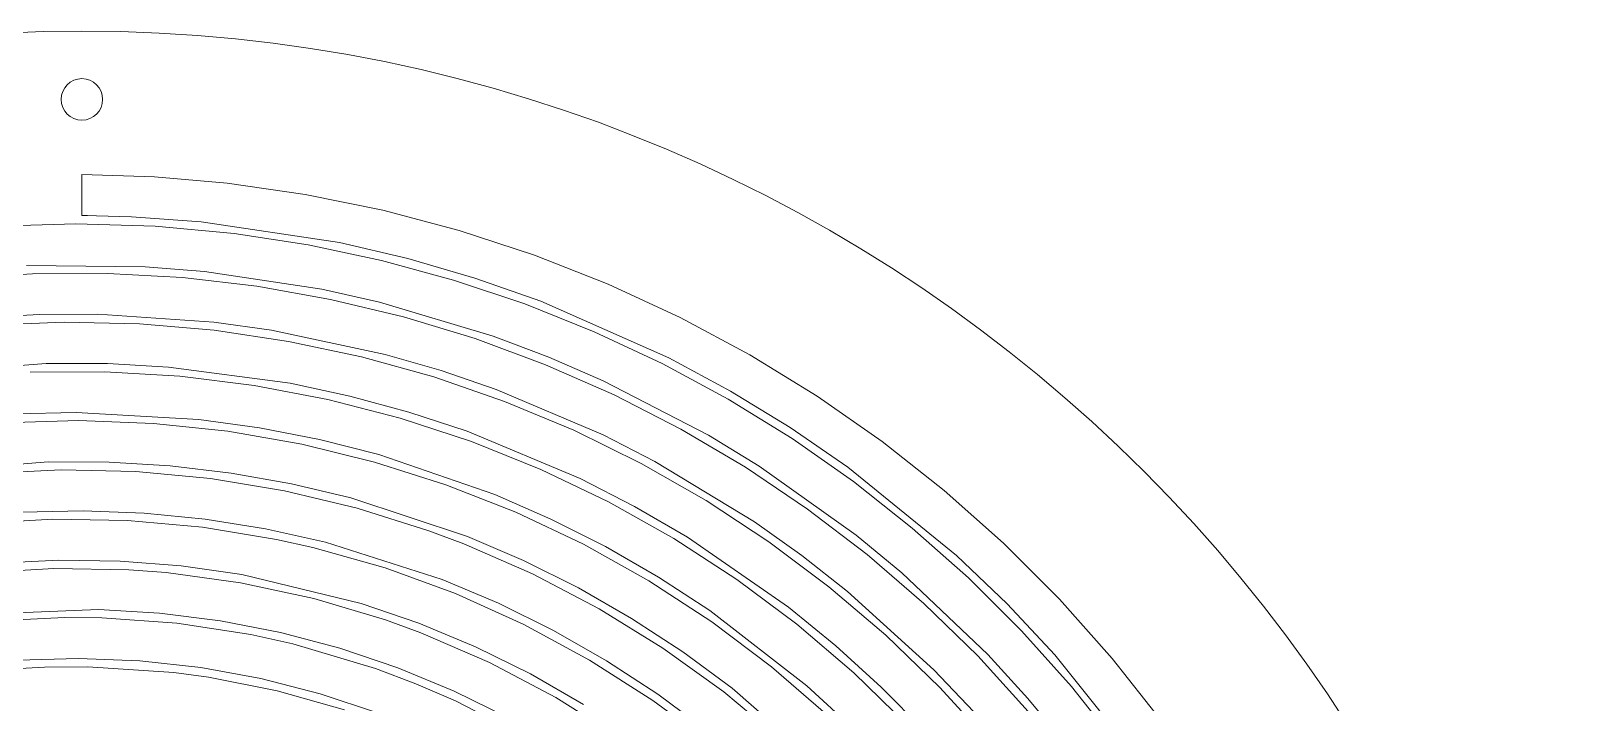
# Model space of a CAD drawing. Header units: millimetres. Extents: x -110 to 110, y -110 to 110.
# Drawn here: x -3.7 to 110, y 60.8 to 110 of the extents above; entities that cross this region are included whole.
import ezdxf

# ---------------------------------------------------------------- set-up
doc = ezdxf.new("R2010")
doc.units = ezdxf.units.MM

msp = doc.modelspace()

# ---------------------------------------------------------------- linework, layer by layer
at = {"color": 7, "linetype": 'Continuous', "lineweight": 15}
msp.add_line((0, 96.5), (0, 99.5), dxfattribs=at)
at = {"color": 7, "linetype": 'Continuous', "lineweight": 15, "flags": 128}
for points in [[(79.04, 59.56), (75.45, 64.1), (71.59, 68.43), (67.48, 72.53), (63.15, 76.38), (58.6, 79.96), (53.85, 83.28), (48.91, 86.31), (43.81, 89.05), (38.54, 91.48), (33.14, 93.61), (27.64, 95.42), (22.04, 96.9), (16.36, 98.05), (10.63, 98.87), (5.32, 99.34), (0, 99.5)], [(75.9, 57.74), (72.48, 62.04), (68.81, 66.13), (64.92, 70), (60.81, 73.64), (56.5, 77.04), (52.01, 80.18), (47.34, 83.06), (42.5, 85.67), (37.52, 88), (32.43, 90.04), (27.22, 91.78), (21.93, 93.22), (16.56, 94.36), (11.14, 95.18), (5.36, 95.72), (-0.44, 95.9), (-6.23, 95.73)], [(0, 96.5), (0.02, 96.5), (0.1, 96.5), (0.26, 96.5), (0.42, 96.5), (1.06, 96.49), (3.62, 96.41), (8.73, 96.05), (18.87, 94.52), (23.86, 93.36), (28.77, 91.93), (33.61, 90.24), (42.99, 86.1), (47.5, 83.66), (51.87, 80.99), (56.09, 78.09), (64.05, 71.62), (67.75, 68.09), (71.26, 64.36), (77.67, 56.35)], [(69.3, 60.22), (65.6, 64.28), (61.66, 68.11), (57.51, 71.7), (53.15, 75.03), (48.6, 78.09), (43.87, 80.88), (38.99, 83.38), (33.96, 85.59), (28.81, 87.5), (23.55, 89.09), (18.21, 90.37), (12.81, 91.33), (7.36, 91.96), (1.88, 92.27), (-3.61, 92.25), (-9.08, 91.91)], [(-4.05, 92.84), (4.64, 92.75), (8.97, 92.41), (17.57, 91.11), (21.8, 90.16), (30.13, 87.68), (34.19, 86.14), (38.18, 84.42), (45.9, 80.43), (49.6, 78.16), (56.69, 73.12), (60.04, 70.36), (66.34, 64.38), (69.27, 61.17), (72.05, 57.83)], [(-7.35, 89.04), (-3.1, 89.27), (1.16, 89.28), (9.66, 88.71), (13.88, 88.12), (22.21, 86.34), (26.3, 85.16), (30.33, 83.78), (38.17, 80.45), (41.96, 78.51), (49.25, 74.09), (52.72, 71.63), (56.07, 69), (62.38, 63.27), (65.32, 60.19)], [(66.53, 57.92), (62.82, 61.98), (58.87, 65.79), (54.69, 69.35), (50.3, 72.64), (45.71, 75.65), (40.95, 78.37), (36.02, 80.79), (30.96, 82.9), (25.77, 84.7), (20.48, 86.16), (15.12, 87.3), (9.69, 88.11), (4.21, 88.57), (-1.29, 88.7), (-6.77, 88.48)], [(-11.56, 84.99), (-2.61, 85.68), (1.87, 85.67), (6.34, 85.42), (15.24, 84.23), (19.62, 83.29), (23.95, 82.12), (28.21, 80.72), (36.49, 77.26), (40.48, 75.21), (44.36, 72.96), (51.74, 67.85), (55.21, 65.02), (58.53, 62), (61.69, 58.82)], [(60.47, 59.22), (56.53, 63.05), (52.36, 66.6), (47.96, 69.88), (43.35, 72.87), (38.57, 75.55), (33.62, 77.92), (28.53, 79.97), (23.31, 81.68), (18, 83.05), (12.61, 84.07), (7.16, 84.75), (1.68, 85.07), (-3.8, 85.04)], [(-4.89, 81.99), (-0.41, 82.1), (8.56, 81.59), (13, 80.97), (17.4, 80.11), (21.74, 79.01), (30.23, 76.1), (34.34, 74.3), (38.34, 72.28), (42.23, 70.04), (45.99, 67.6), (53.08, 62.1), (56.39, 59.07)], [(54.65, 59.89), (50.5, 63.48), (46.12, 66.78), (41.52, 69.77), (36.73, 72.45), (31.77, 74.8), (26.66, 76.81), (21.43, 78.47), (16.1, 79.78), (10.69, 80.72), (5.24, 81.29), (-0.25, 81.5), (-5.73, 81.34)], [(-11.43, 77.75), (-2.48, 78.48), (2, 78.46), (6.47, 78.18), (10.93, 77.65), (15.34, 76.87), (19.7, 75.84), (28.23, 73.02), (32.35, 71.26), (36.36, 69.26), (40.25, 67.03), (44.01, 64.59), (47.62, 61.93), (54.37, 56.01)], [(51.21, 58.15), (47, 61.66), (42.54, 64.86), (37.87, 67.74), (33.01, 70.28), (27.97, 72.48), (25.41, 73.44), (20.17, 75.09), (14.83, 76.36), (9.42, 77.26), (3.95, 77.77), (-1.53, 77.9), (-7.01, 77.63)], [(44.02, 59.4), (41.8, 61.01), (37.18, 63.98), (32.36, 66.59), (27.35, 68.85), (22.2, 70.72), (16.91, 72.21), (14.24, 72.81), (8.82, 73.7), (3.35, 74.2), (-2.13, 74.29), (-7.61, 73.97)], [(-4.4, 74.8), (0.08, 74.9), (4.56, 74.73), (9.02, 74.28), (13.45, 73.58), (17.83, 72.61), (26.38, 69.88), (30.51, 68.14), (34.53, 66.15), (38.43, 63.93), (42.18, 61.48), (45.78, 58.8)], [(39.36, 58.32), (34.71, 61.25), (29.86, 63.81), (24.82, 65.98), (22.24, 66.92), (16.98, 68.49), (11.61, 69.64), (6.17, 70.38), (3.44, 70.59), (-2.05, 70.69), (-7.53, 70.36)], [(-6.16, 71.08), (-1.68, 71.29), (2.81, 71.22), (7.27, 70.87), (11.71, 70.23), (20.44, 68.13), (24.68, 66.67), (28.82, 64.95), (32.85, 62.97), (36.74, 60.74)], [(-7.76, 67.32), (1.22, 67.68), (5.69, 67.41), (10.14, 66.85), (14.54, 65.99), (18.88, 64.84), (23.13, 63.41), (27.27, 61.7), (31.29, 59.72)], [(32.98, 58.09), (27.36, 61), (24.46, 62.25), (21.51, 63.36), (15.45, 65.16), (12.36, 65.84), (6.94, 66.68), (1.46, 67.07), (-1.28, 67.1), (-6.76, 66.82)], [(-4.72, 63.97), (-0.24, 64.1), (4.24, 63.92), (8.7, 63.43), (13.11, 62.62), (17.45, 61.51), (21.71, 60.1)], [(19.23, 60.33), (14.3, 61.73), (9.28, 62.73), (6.74, 63.08), (0.43, 63.49), (-2.73, 63.46), (-5.88, 63.28)]]:
    msp.add_lwpolyline(points, dxfattribs=at)
at = {"color": 7, "linetype": 'Continuous', "lineweight": 15}
for centre, radius in [((0, 0), 110), ((0, 105), 1.52)]:
    msp.add_circle(centre, radius, dxfattribs=at)

doc.saveas('drawing.dxf')
